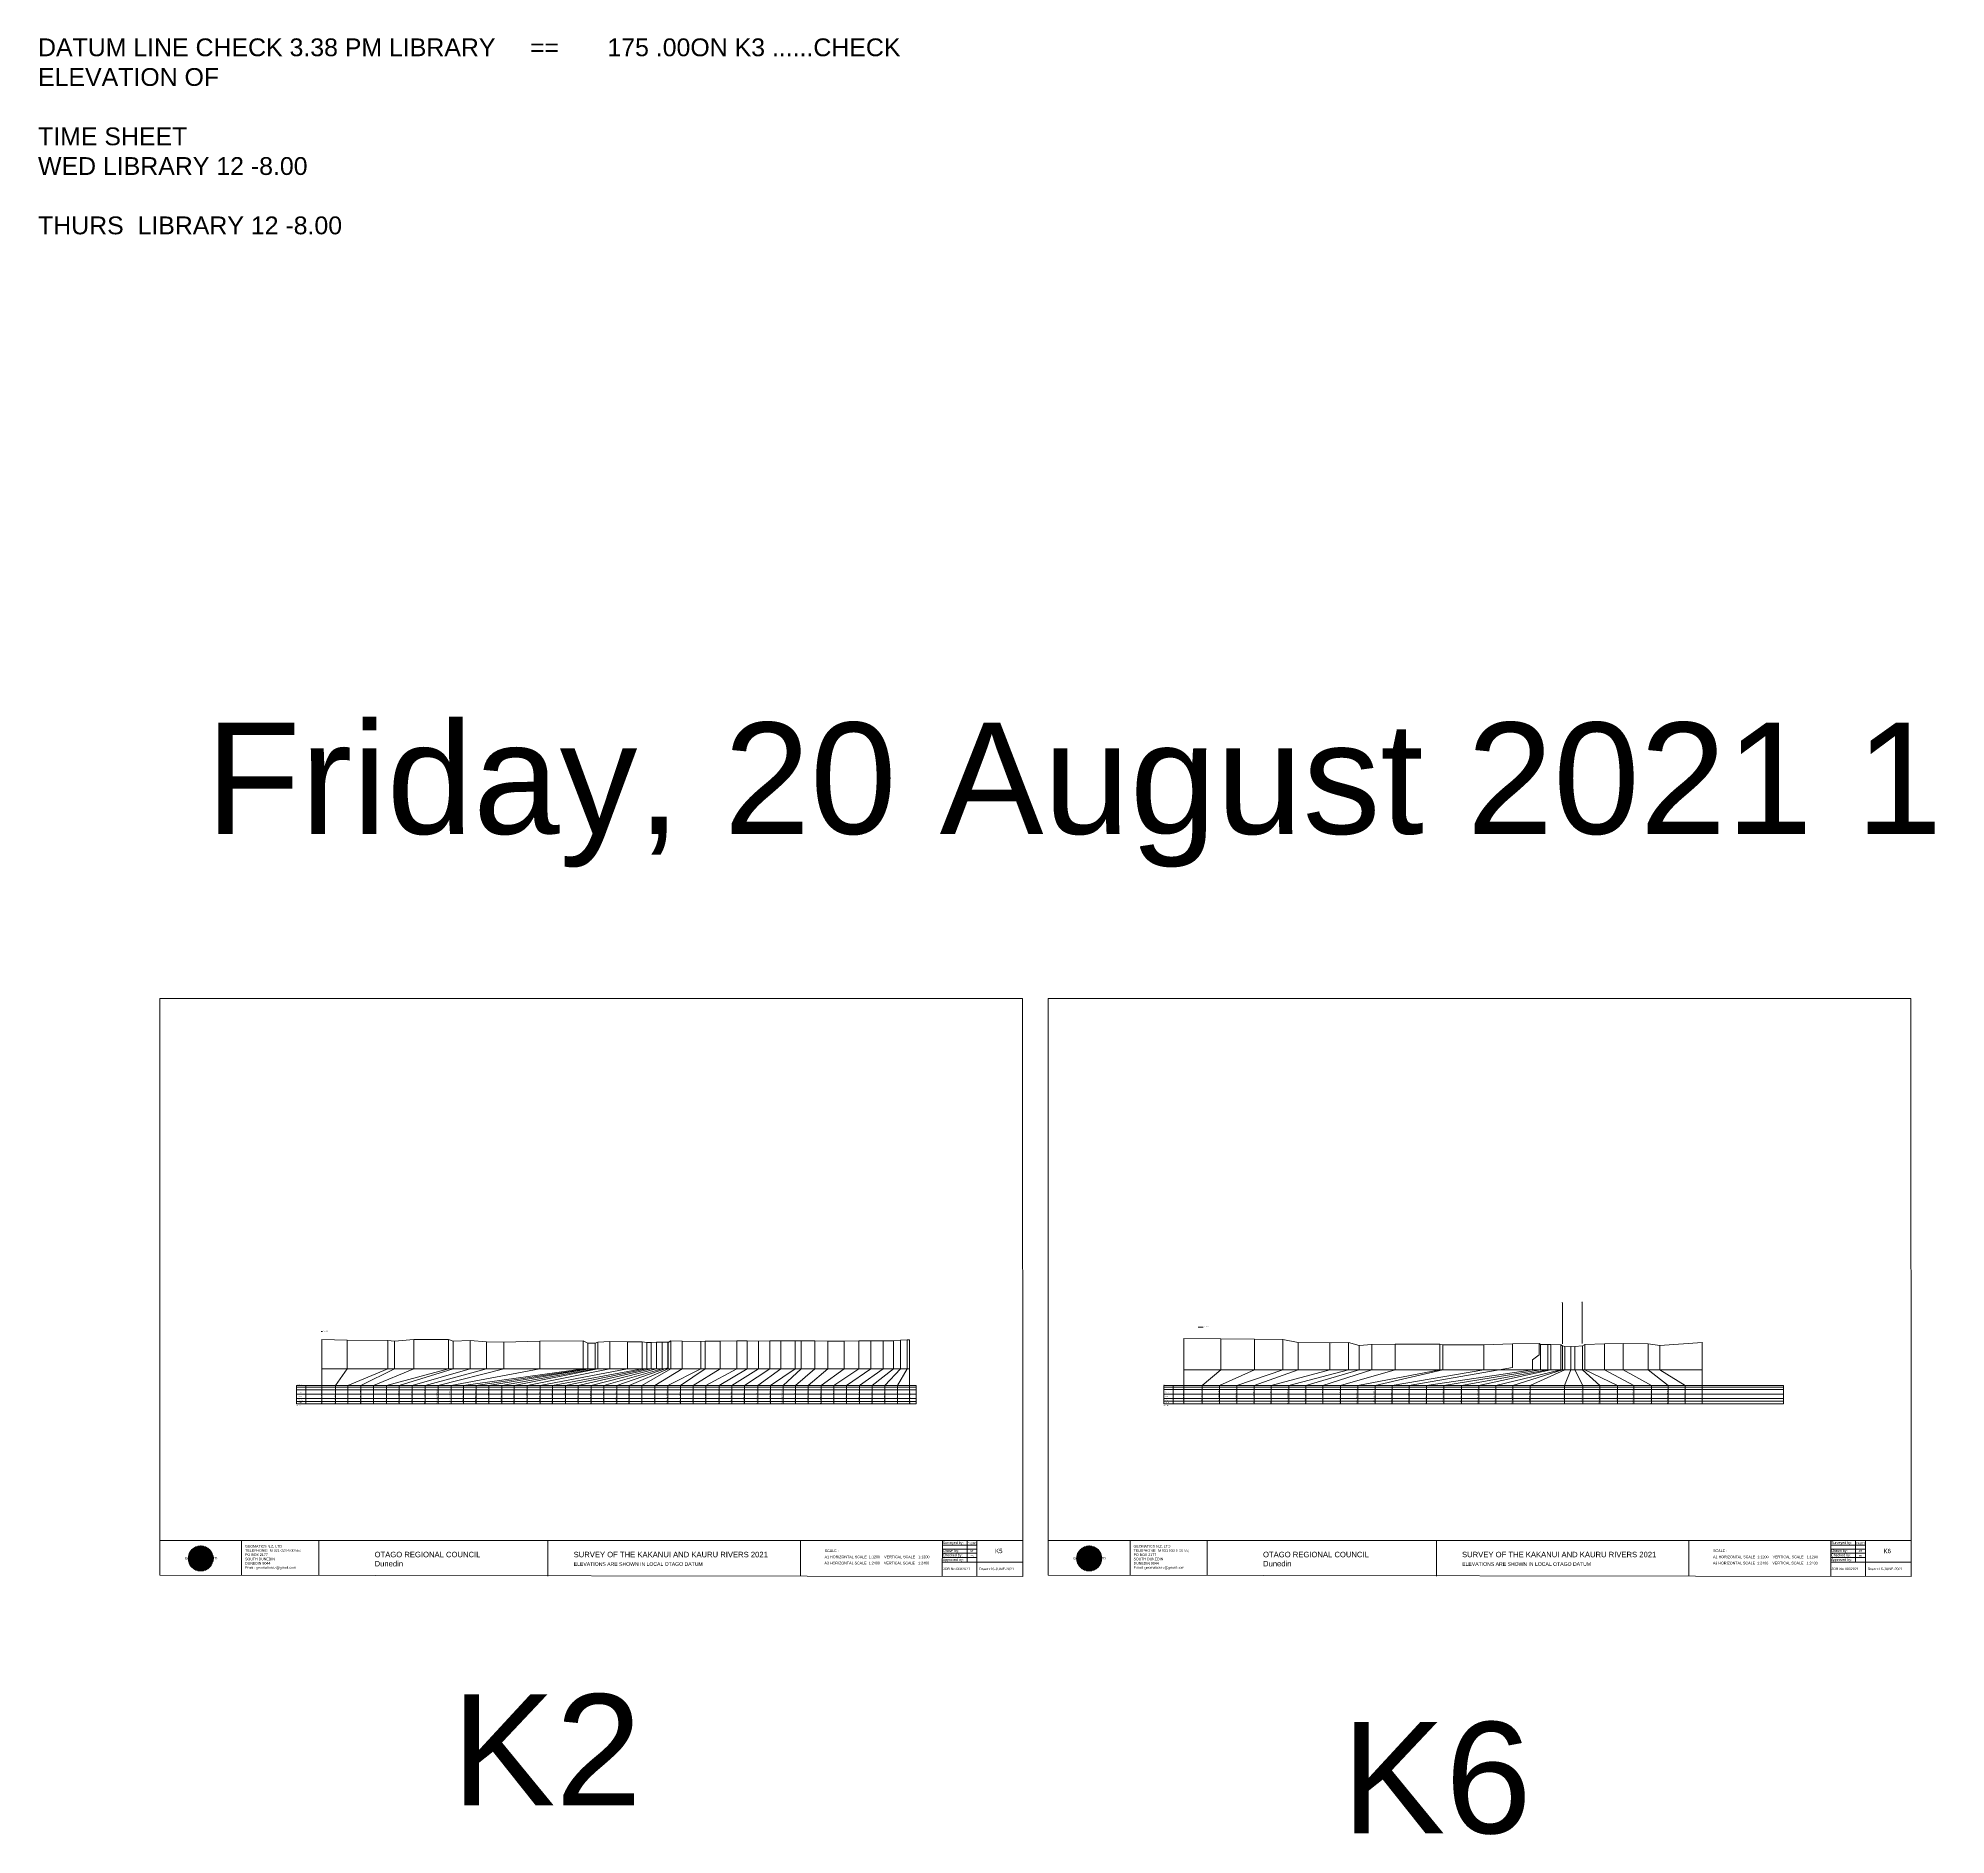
# Model space of a CAD drawing. Header units: millimetres. Extents: x -13804604 to 13046302109, y -19137686871 to 1424964600.
# Drawn here: x -10791899 to -9077434, y -258911 to 1355816 of the extents above; entities that cross this region are included whole.
import ezdxf

# ---------------------------------------------------------------- set-up
doc = ezdxf.new("R2010")
doc.units = ezdxf.units.MM
doc.header["$PDMODE"] = 35
doc.header["$PDSIZE"] = 20
doc.layers.get('0').update_dxf_attribs({"lineweight": 0})
doc.layers.add('geo', color=7, linetype='Continuous', lineweight=0)
doc.styles.get("Standard").update_dxf_attribs({"font": 'arial.ttf'})

# ---------------------------------------------------------------- blocks, each defined once
blk = doc.blocks.new('Geomatics_Circle_SPT')
at = {"layer": 'geo', "color": 2, "linetype": 'Continuous', "lineweight": 0}
for p, q in [((0, 25.2), (-25.2, 0)), ((-24.7, 4.9), (-4.9, 24.7)), ((-24.7, -4.9), (4.9, 24.7)), ((4.9, -24.7), (-24.7, 4.9)), ((-24.7, 0), (0, -24.7)), ((-9.7, 23.3), (-23.3, 9.6)), ((9.7, 23.3), (-23.3, -9.7)), ((-23.3, 9.7), (9.7, -23.3)), ((-21, 14), (-14, 21)), ((-21, -14), (14, 21)), ((14, -21), (-21, 14)), ((0, 0), (-17.8, 17.8)), ((0, 0), (-17.8, -17.8)), ((-14, 21), (21, -14)), ((21, 14), (-14, -21)), ((23.3, -9.7), (-9.7, 23.3)), ((-9.7, -23.3), (23.3, 9.7)), ((-4.9, 24.7), (24.7, -4.9)), ((24.7, 4.9), (-4.9, -24.7)), ((25.2, 0), (0, 25.2)), ((0, 0), (17.8, 17.8)), ((0, 0), (17.8, -17.8)), ((0, -24.8), (25.2, 0)), ((4.9, 24.7), (24.7, 4.9)), ((23.3, 9.7), (9.7, 23.3)), ((14, 21), (21, 14)), ((17.8, 18.1), (17.8, 18.1)), ((-4.9, -24.7), (-24.7, -4.9)), ((-23.3, -9.7), (-9.7, -23.3)), ((-14, -21), (-21, -14)), ((-17.8, -17.8), (-17.8, -17.8)), ((24.7, -4.9), (4.9, -24.7)), ((4.9, -24.7), (4.9, -24.7)), ((9.7, -23.3), (23.3, -9.7)), ((21, -14), (14, -21)), ((18.1, -17.8), (18.1, -17.8))]:
    blk.add_line(p, q, dxfattribs=at)
at = {"layer": 'geo', "color": 1, "linetype": 'Continuous', "lineweight": 0}
for p, q in [((-25.2, 0), (9.7, 23.3)), ((-25.2, 0), (-9.6, 23.3)), ((-25.2, 0), (23.3, 9.7)), ((-25.2, 0), (-23.3, 9.7)), ((-23.3, -9.7), (-25.2, 0)), ((-9.6, -23.3), (-25.2, 0)), ((9.7, -23.3), (-25.2, 0)), ((-4.9, 24.8), (-24.7, -4.9)), ((4.9, 24.7), (-24.7, 4.9)), ((14, 21), (-24.7, -4.9)), ((-14, 21), (-24.7, 4.9)), ((21, 14), (-24.7, 4.9)), ((-21, 14), (-24.7, -4.9)), ((0, 0), (-24.7, 4.9)), ((-24.7, 4.9), (-21, -14)), ((-24.7, 4.9), (-4.9, -24.7)), ((-24.7, 4.9), (14, -21)), ((-24.7, 4.9), (-24.7, 4.9)), ((0, 0), (-24.7, -4.9)), ((-23.3, 9.7), (0, 25.2)), ((-23.3, -9.6), (0, 25.2)), ((-23.3, -9.6), (17.8, 17.8)), ((-23.3, 9.7), (-17.8, 17.9)), ((-23.3, -9.6), (-17.8, 17.9)), ((-23.3, 9.7), (17.8, 17.8)), ((-17.8, -17.8), (-23.3, 9.7)), ((0, -25.2), (-23.3, 9.7)), ((-23.3, 9.7), (17.8, -17.8)), ((-23.3, 9.7), (25.2, 0)), ((-23.3, 9.4), (-23.3, 9.4)), ((-23.3, -9.7), (25.2, 0)), ((4.9, 24.8), (-21, -14)), ((-4.9, 24.7), (-21, 14)), ((14, 21), (-21, 14)), ((-14, 21), (-21, -14)), ((0, 0), (-21, 14)), ((-21, 14), (-14, -21)), ((-21, 14), (4.9, -24.7)), ((-21, 14), (-21, 14)), ((24.7, 4.9), (-21, 14)), ((0, 0), (-21, -14)), ((-17.9, 17.6), (-17.9, 17.6)), ((-17.8, 17.8), (9.7, 23.3)), ((-17.8, 17.8), (-9.6, 23.3)), ((-17.8, -17.8), (9.7, 23.3)), ((-17.8, -17.8), (-9.7, 23.3)), ((-9.7, -23.3), (-17.8, 17.8)), ((-17.8, 17.8), (9.7, -23.3)), ((-17.8, 17.8), (23.3, -9.6)), ((-17.8, 17.8), (23.3, 9.7)), ((-17.8, -17.8), (23.3, 9.7)), ((4.9, 24.7), (-14, 21)), ((-4.9, 24.7), (-14, -20.9)), ((0, 0), (-14, 21)), ((-14, 21), (-4.9, -24.7)), ((-14, 21), (-14, 21)), ((24.7, -4.9), (-14, 21)), ((21, 14), (-14, 21)), ((-14, -21), (24.7, 4.9)), ((0, 0), (-14, -21)), ((-9.8, 23.1), (-9.8, 23.1)), ((-9.7, 23.3), (0, 25.2)), ((-9.7, 23.3), (0, -25.2)), ((-9.7, -23.3), (0, 25.2)), ((-9.6, 23.3), (17.8, -17.8)), ((-9.6, 23.3), (25.2, 0)), ((-9.6, 23.3), (17.8, 17.8)), ((-9.6, -23.3), (17.8, 17.9)), ((25.2, 0), (-9.6, -23.3)), ((0, 0), (-4.9, 24.7)), ((-4.9, 24.7), (-4.9, 24.7)), ((21, -14), (-4.9, 24.7)), ((24.8, 4.9), (-4.9, 24.7)), ((14, 21), (-4.9, 24.7)), ((-4.9, -24.7), (21, 14)), ((0, 0), (-4.9, -24.7)), ((-0.2, 25.1), (-0.2, 25.1)), ((0, 25.2), (9.7, -23.3)), ((0, 25.2), (23.3, -9.7)), ((0, 25.2), (23.3, 9.7)), ((0, 25.2), (9.7, 23.3)), ((0, 0), (4.9, 24.7)), ((0, -25.2), (9.7, 23.3)), ((0, 0), (14, 21)), ((0, 0), (21, 14)), ((23.3, 9.7), (0, -25.2)), ((0, 0), (24.8, 4.9)), ((0, 0), (4.9, -24.7)), ((0, 0), (14, -21)), ((0, 0), (21, -14)), ((0, 0), (24.8, -4.9)), ((21, 14), (4.9, 24.8)), ((14, -21), (4.9, 24.7)), ((24.7, -4.9), (4.9, 24.7)), ((4.9, 24.7), (4.9, 24.7)), ((4.9, -24.7), (14, 21)), ((4.9, -24.7), (24.7, 4.9)), ((9.4, 23.3), (9.4, 23.3)), ((9.7, 23.3), (17.8, -17.8)), ((9.7, 23.3), (25.2, 0)), ((9.7, 23.3), (17.8, 17.9)), ((17.8, 17.8), (9.7, -23.3)), ((25.2, 0), (9.7, -23.3)), ((21, -14), (14, 21)), ((24.7, 4.9), (14, 21)), ((14, 21), (14, 21)), ((14, -21), (21, 14)), ((17.6, 17.9), (17.6, 17.9)), ((17.8, 17.8), (23.3, -9.7)), ((17.8, 17.8), (23.3, 9.7)), ((23.3, 9.7), (17.8, -17.8)), ((24.7, -4.9), (21, 14)), ((21, 14), (21, 14)), ((21, -14), (24.7, 4.9)), ((23.1, 9.8), (23.1, 9.8)), ((23.3, 9.7), (25.2, 0)), ((25.2, 0), (23.3, -9.6)), ((24.7, 4.9), (24.7, 4.9)), ((25.1, 0.2), (25.1, 0.2)), ((-25.2, 0), (23.3, -9.7)), ((-25.1, -0.2), (-25.1, -0.2)), ((-24.7, -4.9), (-24.7, -4.9)), ((-24.7, -4.9), (-14, -21)), ((-24.7, -4.9), (4.9, -24.7)), ((-24.7, -4.9), (21, -14)), ((-17.8, -17.8), (-23.3, -9.7)), ((0, -25.2), (-23.3, -9.6)), ((17.8, -17.8), (-23.3, -9.6)), ((-23.1, -9.8), (-23.1, -9.8)), ((-21, -14), (24.7, -4.9)), ((-21, -14), (-21, -14)), ((-21, -14), (-4.9, -24.7)), ((-21, -14), (14, -21)), ((23.3, -9.7), (-17.8, -17.8)), ((-9.6, -23.3), (-17.8, -17.8)), ((9.7, -23.3), (-17.8, -17.8)), ((-17.6, -17.9), (-17.6, -17.9)), ((-14, -21), (21, -14)), ((-14, -21), (-14, -21)), ((-14, -21), (4.9, -24.7)), ((17.8, -17.8), (-9.7, -23.3)), ((0, -25.2), (-9.7, -23.3)), ((-9.4, -23.3), (-9.4, -23.3)), ((-4.9, -24.7), (24.7, -4.9)), ((-4.9, -24.7), (14, -21)), ((-4.9, -24.7), (-4.9, -24.7)), ((23.3, -9.6), (0, -25.2)), ((9.7, -23.3), (0, -25.2)), ((0.2, -25.1), (0.2, -25.1)), ((4.9, -24.7), (21, -14)), ((4.9, -24.7), (4.9, -24.7)), ((17.8, -17.8), (9.7, -23.3)), ((9.8, -23.1), (9.8, -23.1)), ((14, -21), (24.7, -4.9)), ((14, -21), (14, -21)), ((23.3, -9.6), (17.8, -17.8)), ((17.9, -17.6), (17.9, -17.6)), ((21, -14), (21, -14)), ((23.3, -9.4), (23.3, -9.4)), ((24.7, -4.9), (24.7, -4.9))]:
    blk.add_line(p, q, dxfattribs=at)
at = {"layer": 'geo', "color": 114, "linetype": 'Continuous', "lineweight": 0}
for p, q in [((17.9, 17.8), (-25.2, 0)), ((-24.7, 4.9), (14, 21)), ((-24.7, -4.9), (21, 14)), ((-14, -21), (-24.7, 4.9)), ((9.7, 23.3), (-23.3, 9.7)), ((0, 0), (-23.3, 9.7)), ((-23.3, 9.7), (-9.7, -23.3)), ((0, 0), (-23.3, -9.7)), ((-4.9, -24.7), (-21, 14)), ((-20.9, 14), (4.9, 24.7)), ((24.8, 4.9), (-20.9, -14)), ((0, 25.2), (-17.8, 17.8)), ((-17.8, 17.8), (0, -25.2)), ((-14, 21), (-4.9, 24.7)), ((4.9, -24.7), (-14, 21)), ((0, 0), (-9.7, 23.3)), ((0, 0), (-9.7, -23.3)), ((-4.9, 24.7), (14, -21)), ((17.8, -17.8), (0, 25.2)), ((0, 0), (9.7, 23.3)), ((0, 0), (23.3, 9.7)), ((0, 0), (9.7, -23.3)), ((0, 0), (23.3, -9.7)), ((4.9, 24.7), (21, -14)), ((23.3, -9.7), (9.7, 23.3)), ((14, 21), (24.7, -4.9)), ((25.2, 0), (17.8, 17.8)), ((21, 14), (24.7, 4.9)), ((-25.2, 0), (-17.8, -17.8)), ((-21, -14), (-24.7, -4.9)), ((-17.8, -17.8), (25.2, 0)), ((24.8, -4.9), (-14, -21)), ((-9.6, -23.3), (23.3, -9.7)), ((21, -14), (-4.9, -24.8)), ((0, -25.2), (17.9, -17.8)), ((14, -21), (4.9, -24.8))]:
    blk.add_line(p, q, dxfattribs=at)
at = {"layer": 'geo', "color": 250, "linetype": 'Continuous', "lineweight": 0}
for p, q in [((0, 0), (-25.2, 0)), ((24.7, 4.9), (-24.7, 4.9)), ((-24.7, 4.9), (-24.7, -4.9)), ((-23.3, 9.7), (23.3, 9.7)), ((-23.3, 9.7), (-23.3, 9.7)), ((-23.3, -9.7), (-23.3, 9.7)), ((21, 14), (-21, 14)), ((-21, 14), (-21, -14)), ((-17.8, 17.8), (17.8, 17.8)), ((-17.8, -17.8), (-17.8, 17.8)), ((-14, 21), (-14, 21)), ((14, 21), (-14, 21)), ((-14, 20.9), (-14, -21)), ((-9.7, 23.3), (9.7, 23.3)), ((-9.7, -23.3), (-9.7, 23.3)), ((-4.9, 24.7), (4.9, 24.7)), ((-4.9, 24.7), (-4.9, -24.7)), ((0, 0), (0, 25.2)), ((0, 0), (0, -25.2)), ((0, 0), (25.2, 0)), ((4.9, 24.7), (4.9, -24.7)), ((9.7, -23.3), (9.7, 23.3)), ((14, 21), (14, -21)), ((17.8, -17.8), (17.8, 17.8)), ((21, 14), (21, 14)), ((21, -14), (21, 14)), ((23.3, 9.7), (23.3, -9.7)), ((24.7, 4.9), (24.7, 4.9)), ((24.7, -4.9), (24.7, 4.9)), ((-24.7, -4.9), (24.7, -4.9)), ((23.3, -9.7), (-23.3, -9.7)), ((-21, -14), (21, -14)), ((17.8, -17.8), (-17.8, -17.8)), ((-14, -21), (14, -21)), ((9.7, -23.3), (-9.7, -23.3)), ((-4.9, -24.7), (4.9, -24.7))]:
    blk.add_line(p, q, dxfattribs=at)
blk = doc.blocks.new('GeomaticsNZ TITLE BLOCK')
at = {"color": 7, "linetype": 'Continuous', "lineweight": 0}
for p, q in [((0, 94.9), (0, 1579.2)), ((0, 1579.2), (2363.4, 1579.2)), ((2363.4, 1579.2), (2364, 94.9)), ((2364, 94.9), (0, 94.9)), ((0, 94.9), (0, 0)), ((15.9, 94.9), (2364, 94.9)), ((224.3, 95.2), (224.3, -0.3)), ((2364, 94.9), (382.6, 94.9)), ((435.8, 95.2), (435.8, -0.7)), ((1063.4, 94.9), (1063.4, -2.4)), ((1755.4, 94.9), (1755.4, -2.6)), ((2143.6, 60.4), (2238.6, 60.4)), ((2143.9, 94.9), (2143.7, -3)), ((2143.9, 81.9), (2238.6, 81.7)), ((2143.9, 71), (2238.6, 71)), ((2211.5, 94.9), (2211.5, 36.1)), ((2238.6, 94.8), (2238.6, -3.2)), ((2364, -3.5), (2364, 94.9)), ((0, 0), (2364, -3.5)), ((2143.8, 48.6), (2238.6, 48.6)), ((2143.8, 35.4), (2364, 35.3))]:
    blk.add_line(p, q, dxfattribs=at)
at = {"color": 7, "linetype": 'Continuous', "lineweight": 0, "xscale": 1.36, "yscale": 1.36, "zscale": 1.36}
blk.add_blockref('Geomatics_Circle_SPT', (112.4, 45.7), dxfattribs=at)
at = {"color": 7, "linetype": 'Continuous', "lineweight": 0}
for s, p in [('PK&RR', (2213.2, 84.8)), ('ST', (2220.3, 63.6)), ('PK', (2220.4, 50.6))]:
    blk.add_text(s, height=5, dxfattribs=at).set_placement(p)
at = {"color": 7, "linetype": 'Continuous', "lineweight": 0, "attachment_point": 1}
for s, width, heights, insert, char_height in [('{\\C256;GEOMATICS N.Z. LTD                   \\PTELEPHONE:  M 021 023 6 00 55;\\PPO BOX 2177\\PSOUTH DUNEDIN\\PDUNEDIN 9044\\PEmail: geomaticsnz@gmail.com}', 3535.727, [94.7], (234, 82.7), 7), ('{\\C256;OTAGO REGIONAL COUNCIL\\PDunedin}', 3535.727, [0], (588.6, 64), 15), ('{\\C256;SURVEY OF THE KAKANUI AND KAURU RIVERS 2021}', 3535.727, [0], (1133.8, 64), 15), ('{\\C256;Surveyed by:}', 3535.727, [0], (2144.7, 92.4), 7), ('{\\C256;Checked by:}', 3535.727, [0], (2144.7, 58.6), 7), ('{\\C256;Drawn by:}', 3535.727, [0], (2145.8, 70.4), 7), ('{\\C256;Geomatics N.Z. LTD                   }', 125.079, [15.8], (68.8, 49.9), 7), ('{\\C256;ELEVATIONS ARE SHOWN IN LOCAL OTAGO DATUM}', 3535.727, [0], (1134.1, 35.4), 10), ('{\\C256;Approved by:}', 3535.727, [0], (2144.7, 45.9), 7), ('{\\C256;JOB No 0032021}', 3535.727, [0], (2145.3, 20.8), 7), ('{\\C256;Drawn:16-JUNE-2021}', 3535.727, [0], (2244.7, 20.7), 7)]:
    blk.add_mtext_dynamic_manual_height_columns(s, width=width, gutter_width=159, heights=heights, dxfattribs=dict(at, insert=insert, char_height=char_height))
blk = doc.blocks.new('A$Cb97534b7')
at = {"color": 5, "linetype": 'Continuous', "lineweight": 0}
blk.add_text('Friday, 20 August 2021 1:16:21 PM', height=100000, dxfattribs=at).set_placement((0, 29400))

msp = doc.modelspace()

# ---------------------------------------------------------------- linework, layer by layer
for p, q in [((-9421808.229, 219544.681), (-9421808.229, 182352.521)), ((-9404151.755, 219974.864), (-9404151.755, 182782.705))]:
    msp.add_line(p, q)
at = {"color": 1, "linetype": 'Continuous', "lineweight": 0}
for p, q in [((-10537558.689, 193596.237), (-10536266.723, 193596.237)), ((-9749456.209, 197441.806), (-9744827.815, 197441.806))]:
    msp.add_line(p, q, dxfattribs=at)
at = {"color": 7}
for p, q in [((-10537003.46, 186365), (-10537003.46, 128457.071)), ((-10514326.027, 185736), (-10514326.027, 159896.811)), ((-10477752.441, 185448), (-10477752.441, 159896.811)), ((-10471693.153, 184868), (-10471693.153, 159896.811)), ((-10454270.491, 186329), (-10454270.491, 159896.811)), ((-10423029.639, 186251), (-10423029.639, 159896.811)), ((-10418998.619, 184691), (-10418998.619, 159896.811)), ((-10403746.115, 185332), (-10403746.115, 159896.811)), ((-10388955.936, 184143), (-10388955.936, 159896.811)), ((-10373347.801, 183824), (-10373347.801, 159896.811)), ((-10341027.833, 184825), (-10341027.833, 159896.811)), ((-10302070.619, 185057), (-10302070.619, 159896.811)), ((-10297804.347, 182948), (-10297804.347, 159896.811)), ((-10297781.144, 182808), (-10297781.144, 159493.074)), ((-10291253.277, 182838), (-10291253.277, 159896.811)), ((-10288997.114, 183928), (-10288997.114, 159896.811)), ((-10278028.267, 184339), (-10278028.267, 159896.811)), ((-10262328.554, 184300), (-10262328.554, 159896.811)), ((-10248989.787, 184050), (-10248989.787, 159896.811)), ((-10244846.54, 183811), (-10244846.54, 159896.811)), ((-10240864.917, 183811), (-10240864.917, 159896.811)), ((-10236274.74, 183811), (-10236274.74, 159896.811)), ((-10231085.194, 184021), (-10231085.194, 159896.811)), ((-10225852.882, 183982), (-10225852.882, 160941.186)), ((-10225722.454, 183702), (-10225722.454, 159896.811)), ((-10223359.982, 184922), (-10223359.982, 159896.811)), ((-10213050.459, 184812), (-10213050.459, 159896.811)), ((-10196472.878, 184373), (-10196472.878, 159896.811)), ((-10192403.931, 184773), (-10192403.931, 159896.811)), ((-10178986.438, 184914), (-10178986.438, 159896.811)), ((-10163883.1, 185035), (-10163883.1, 159896.811)), ((-10154616.215, 185045), (-10154616.215, 159896.811)), ((-10144451.914, 184726), (-10144451.914, 159896.811)), ((-10134415.448, 185046), (-10134415.448, 159896.811)), ((-10124308.573, 185077), (-10124308.573, 159896.811)), ((-10111680.428, 185098), (-10111680.428, 159896.811)), ((-10106087.603, 185108), (-10106087.603, 159896.811)), ((-10093977.221, 184999), (-10093977.221, 159896.811)), ((-10082088.756, 184799), (-10082088.756, 159896.811)), ((-10067461.945, 184690), (-10067461.945, 159896.811)), ((-10054280.181, 185071), (-10054280.181, 159896.811)), ((-10043426.904, 185101), (-10043426.904, 159896.811)), ((-10032464.667, 185012), (-10032464.667, 159896.811)), ((-10023041.895, 184972), (-10023041.895, 159896.811)), ((-10016993.749, 185683), (-10016993.749, 159896.811)), ((-10010777.994, 185833), (-10010777.994, 159896.811)), ((-10008707.151, 185883), (-10008707.151, 128457.071)), ((-10537003.46, 159896.811), (-10008707.151, 159896.811)), ((-10514326.027, 159896.811), (-10524781.112, 145000)), ((-10477752.441, 159896.811), (-10513441.728, 145000)), ((-10471693.153, 159896.811), (-10501867.508, 145000)), ((-10454270.491, 159896.811), (-10490434.886, 145000)), ((-10423029.639, 159896.811), (-10478950.56, 145000)), ((-10467495.779, 145000), (-10418998.619, 159896.811)), ((-10403746.115, 159896.811), (-10455725.511, 145000)), ((-10443984.456, 145000), (-10388955.936, 159896.811)), ((-10373347.801, 159896.811), (-10432485.978, 145000)), ((-10420832.106, 145000), (-10341027.833, 159896.811)), ((-10302070.619, 159896.811), (-10409667.854, 145000)), ((-10398368.501, 145000), (-10297781.144, 159896.811)), ((-10297781.144, 159493.074), (-10387000.504, 145000)), ((-10291253.277, 159896.811), (-10375268.568, 145000)), ((-10363984.766, 145000), (-10288997.114, 159896.811)), ((-10352477.38, 145000), (-10278028.267, 159896.811)), ((-10262328.554, 159896.811), (-10340756.396, 145000)), ((-10329526.309, 145000), (-10248989.787, 159896.811)), ((-10244846.54, 159896.811), (-10318106.451, 145000)), ((-10306482.514, 145000), (-10240864.917, 159896.811)), ((-10236274.74, 159896.811), (-10295044.716, 145000)), ((-10231085.194, 159896.811), (-10283552.414, 145000)), ((-10225852.882, 160941.186), (-10271716.268, 145000)), ((-10225722.454, 159896.811), (-10260786.185, 145000)), ((-10223359.982, 159896.811), (-10249262.171, 145000)), ((-10213050.459, 159896.811), (-10237533.756, 145000)), ((-10196472.878, 159896.811), (-10226037.678, 145000)), ((-10192403.931, 159896.811), (-10214541.61, 145000)), ((-10178986.438, 159896.811), (-10203252.099, 145000)), ((-10163883.1, 159896.811), (-10191713.234, 145000)), ((-10154616.215, 159896.811), (-10179922.317, 145000)), ((-10144451.914, 159896.811), (-10168608.68, 145000)), ((-10134415.448, 159896.811), (-10157040.291, 145000)), ((-10124308.573, 159896.811), (-10145120.905, 145000)), ((-10111680.428, 159896.811), (-10133653.039, 145000)), ((-10106087.603, 159896.811), (-10122395.995, 145000)), ((-10093977.221, 159896.811), (-10111206.918, 145000)), ((-10082088.756, 159896.811), (-10099942.276, 145000)), ((-10067461.945, 159896.811), (-10088316.795, 145000)), ((-10054280.181, 159896.811), (-10076866.635, 145000)), ((-10043426.904, 159896.811), (-10065530.027, 145000)), ((-10032464.667, 159896.811), (-10053850.319, 145000)), ((-10023041.895, 159896.811), (-10042374.845, 145000)), ((-10016993.749, 159896.811), (-10030875.623, 145000)), ((-10010777.994, 159896.811), (-10019604.183, 145000)), ((-10559621.816, 145000), (-10002681.006, 145000)), ((-10524781.112, 128457.071), (-10524781.112, 145000)), ((-10513441.728, 128457.071), (-10513441.728, 145000)), ((-10501867.508, 128457.071), (-10501867.508, 145000)), ((-10490434.886, 128457.071), (-10490434.886, 145000)), ((-10478950.56, 128457.071), (-10478950.56, 145000)), ((-10467495.779, 128457.071), (-10467495.779, 145000)), ((-10455725.511, 128457.071), (-10455725.511, 145000)), ((-10443984.456, 128457.071), (-10443984.456, 145000)), ((-10432485.978, 128457.071), (-10432485.978, 145000)), ((-10420832.106, 128457.071), (-10420832.106, 145000)), ((-10409667.854, 128457.071), (-10409667.854, 145000)), ((-10398368.501, 128457.071), (-10398368.501, 145000)), ((-10387000.504, 128457.071), (-10387000.504, 145000)), ((-10375268.568, 128457.071), (-10375268.568, 145000)), ((-10363984.766, 128457.071), (-10363984.766, 145000)), ((-10352477.38, 128457.071), (-10352477.38, 145000)), ((-10340756.396, 128457.071), (-10340756.396, 145000)), ((-10329526.309, 128457.071), (-10329526.309, 145000)), ((-10318106.451, 128457.071), (-10318106.451, 145000)), ((-10306482.514, 128457.071), (-10306482.514, 145000)), ((-10295044.716, 128457.071), (-10295044.716, 145000)), ((-10283552.414, 128457.071), (-10283552.414, 145000)), ((-10271716.268, 128457.071), (-10271716.268, 145000)), ((-10260786.185, 128457.071), (-10260786.185, 145000)), ((-10249262.171, 128457.071), (-10249262.171, 145000)), ((-10237533.756, 128457.071), (-10237533.756, 145000)), ((-10226037.678, 128457.071), (-10226037.678, 145000)), ((-10214541.61, 128457.071), (-10214541.61, 145000)), ((-10203252.099, 128457.071), (-10203252.099, 145000)), ((-10191713.234, 128457.071), (-10191713.234, 145000)), ((-10179922.317, 128457.071), (-10179922.317, 145000)), ((-10168608.68, 128457.071), (-10168608.68, 145000)), ((-10157040.291, 128457.071), (-10157040.291, 145000)), ((-10145120.905, 128457.071), (-10145120.905, 145000)), ((-10133653.039, 128457.071), (-10133653.039, 145000)), ((-10122395.995, 128457.071), (-10122395.995, 145000)), ((-10111206.918, 128457.071), (-10111206.918, 145000)), ((-10099942.276, 128457.071), (-10099942.276, 145000)), ((-10088316.795, 128457.071), (-10088316.795, 145000)), ((-10076866.635, 128457.071), (-10076866.635, 145000)), ((-10065530.027, 128457.071), (-10065530.027, 145000)), ((-10053850.319, 128457.071), (-10053850.319, 145000)), ((-10042374.845, 128457.071), (-10042374.845, 145000)), ((-10030875.623, 128457.071), (-10030875.623, 145000)), ((-10019604.183, 128457.071), (-10019604.183, 145000))]:
    msp.add_line(p, q, dxfattribs=at)
at = {"color": 7, "lineweight": 0}
for p, q in [((-9762195.327, 187088), (-9762195.327, 128457.071)), ((-9729021.171, 186859), (-9729021.171, 159087.702)), ((-9698728.52, 186671), (-9698728.52, 159087.702)), ((-9673226.629, 186332), (-9673226.629, 159087.702)), ((-9659434.674, 183472), (-9659434.674, 159087.702)), ((-9631096.887, 183294), (-9631096.887, 159087.702)), ((-9614287.174, 183525), (-9614287.174, 159087.702)), ((-9604575.209, 180815), (-9604575.209, 159087.702)), ((-9593436.024, 181726), (-9593436.024, 159087.702)), ((-9572336.621, 182046), (-9572336.621, 159087.702)), ((-9532131.745, 182118), (-9532131.745, 159087.702)), ((-9529586.616, 181528), (-9529586.616, 159087.702)), ((-9492756.071, 181480), (-9492756.071, 159087.702)), ((-9466831.668, 182391), (-9466831.668, 161225.41)), ((-9441750.252, 181793), (-9441750.252, 159087.702)), ((-9435182.695, 181793), (-9435182.695, 159087.702)), ((-9432581.737, 181693), (-9432581.737, 159087.702)), ((-9423504.144, 181393), (-9423504.144, 159087.702)), ((-9421847.976, 180653), (-9421847.976, 159087.702)), ((-9419773.742, 180073), (-9419773.742, 159087.702)), ((-9414312.795, 179814), (-9414312.795, 159087.702)), ((-9410921.701, 180104), (-9410921.701, 159087.702)), ((-9403986.876, 180644), (-9403986.876, 159087.702)), ((-9401966.716, 181814), (-9401966.716, 159087.702)), ((-9384233.784, 182485), (-9384233.784, 159087.702)), ((-9367448.476, 182546), (-9367448.476, 159087.702)), ((-9345097.302, 182447), (-9345097.302, 159087.702)), ((-9334418.896, 181007), (-9334418.896, 159087.702)), ((-9296295.597, 183579), (-9296295.597, 128457.071)), ((-9762195.327, 159087.702), (-9296295.597, 159087.702)), ((-9729021.171, 159087.702), (-9745831.68, 145000)), ((-9698728.52, 159087.702), (-9730293.896, 145000)), ((-9673226.629, 159087.702), (-9714608.24, 145000)), ((-9659434.674, 159087.702), (-9698987.66, 145000)), ((-9631096.887, 159087.702), (-9683727.539, 145000)), ((-9614287.174, 159087.702), (-9667911.718, 145000)), ((-9604575.209, 159087.702), (-9652681.66, 145000)), ((-9593436.024, 159087.702), (-9637321.424, 145000)), ((-9572336.621, 159087.702), (-9621505.589, 145000)), ((-9532131.745, 159087.702), (-9605750.049, 145000)), ((-9529586.616, 159087.702), (-9590412.843, 145000)), ((-9492756.071, 159087.702), (-9574944.541, 145000)), ((-9559731.704, 145000), (-9466831.668, 161225.41)), ((-9448833.205, 159087.702), (-9544255.452, 145000)), ((-9441750.252, 159087.702), (-9528647.478, 145000)), ((-9435182.695, 159087.702), (-9512776.089, 145000)), ((-9432581.737, 159087.702), (-9497168.115, 145000)), ((-9423504.144, 159087.702), (-9481911.413, 145000)), ((-9421847.976, 159087.702), (-9466698.59, 145000)), ((-9419773.742, 159087.702), (-9451024.762, 145000)), ((-9414312.795, 159087.702), (-9420006.39, 145000)), ((-9410921.701, 159087.702), (-9403744.492, 145000)), ((-9403986.876, 159087.702), (-9388346.353, 145000)), ((-9401966.716, 159087.702), (-9372631.8, 145000)), ((-9384233.784, 159087.702), (-9357909.06, 145000)), ((-9367448.476, 159087.702), (-9342089.041, 145000)), ((-9345097.302, 159087.702), (-9327007.301, 145000)), ((-9334418.896, 159087.702), (-9311817.259, 145000)), ((-10559621.816, 145000), (-10559621.816, 128457.071)), ((-10559621.816, 143485.828), (-10002681.006, 143485.828)), ((-10559621.816, 141179.062), (-10002681.006, 141179.062)), ((-10551185.181, 145000), (-10551185.181, 128457.071)), ((-10002681.006, 128457.071), (-10002681.006, 145000)), ((-9780351.827, 145000), (-9780351.827, 128457.071)), ((-9780351.827, 145000), (-9223411.017, 145000)), ((-9780351.827, 143485.828), (-9223411.017, 143485.828)), ((-9780351.827, 141293.481), (-9223411.017, 141293.481)), ((-9780351.827, 137159.987), (-9223411.017, 137159.987)), ((-9771915.192, 145000), (-9771915.192, 128457.071)), ((-9745831.68, 128457.071), (-9745831.68, 145000)), ((-9730293.896, 128457.071), (-9730293.896, 145000)), ((-9714608.24, 128457.071), (-9714608.24, 145000)), ((-9698987.66, 128457.071), (-9698987.66, 145000)), ((-9683727.539, 128457.071), (-9683727.539, 145000)), ((-9667911.718, 128457.071), (-9667911.718, 145000)), ((-9652681.66, 128457.071), (-9652681.66, 145000)), ((-9637321.424, 128457.071), (-9637321.424, 145000)), ((-9621505.589, 128457.071), (-9621505.589, 145000)), ((-9605750.049, 128457.071), (-9605750.049, 145000)), ((-9590412.843, 128457.071), (-9590412.843, 145000)), ((-9574944.541, 128457.071), (-9574944.541, 145000)), ((-9559731.704, 128457.071), (-9559731.704, 145000)), ((-9544255.452, 128457.071), (-9544255.452, 145000)), ((-9528647.478, 128457.071), (-9528647.478, 145000)), ((-9512776.089, 128457.071), (-9512776.089, 145000)), ((-9497168.115, 128457.071), (-9497168.115, 145000)), ((-9481911.413, 128457.071), (-9481911.413, 145000)), ((-9466698.59, 128457.071), (-9466698.59, 145000)), ((-9451024.762, 128457.071), (-9451024.762, 145000)), ((-9420006.39, 128457.071), (-9420006.39, 145000)), ((-9403744.492, 128457.071), (-9403744.492, 145000)), ((-9388346.353, 128457.071), (-9388346.353, 145000)), ((-9372631.8, 128457.071), (-9372631.8, 145000)), ((-9357909.06, 128457.071), (-9357909.06, 145000)), ((-9342089.041, 128457.071), (-9342089.041, 145000)), ((-9327007.301, 128457.071), (-9327007.301, 145000)), ((-9311817.259, 128457.071), (-9311817.259, 145000)), ((-9223411.017, 128457.071), (-9223411.017, 145000)), ((-10559621.816, 137113.666), (-10002681.006, 137113.666)), ((-10559621.816, 133169.459), (-10002681.006, 133169.459)), ((-10559621.816, 130596.644), (-10002681.006, 130596.644)), ((-10559621.816, 128457.071), (-10002681.006, 128457.071)), ((-9780351.827, 133172.479), (-9223411.017, 133172.479)), ((-9780351.827, 130759.678), (-9223411.017, 130759.678)), ((-9780351.827, 128457.071), (-9223411.017, 128457.071))]:
    msp.add_line(p, q, dxfattribs=at)
at = {"color": 1}
for points in [[(-10537003.46, 186365), (-10514326.027, 185736), (-10477752.441, 185448), (-10471693.153, 184868), (-10454270.491, 186329), (-10423029.639, 186251), (-10418998.619, 184691), (-10403746.115, 185332), (-10388955.936, 184143), (-10373347.801, 183824), (-10341027.833, 184825), (-10302070.619, 185057), (-10297804.347, 182948), (-10291253.277, 182838), (-10288997.114, 183928), (-10278028.267, 184339), (-10262328.554, 184300), (-10248989.787, 184050), (-10244846.54, 183671), (-10240864.917, 183701), (-10236274.74, 183811), (-10231085.194, 184021), (-10225852.882, 183982), (-10225722.454, 183702), (-10223359.982, 184922), (-10213050.459, 184812), (-10196472.878, 184373), (-10192403.931, 184773), (-10178986.438, 184914), (-10163883.1, 185035), (-10154616.215, 185045), (-10144451.914, 184726), (-10134415.448, 185046), (-10124308.573, 185077), (-10111680.428, 185098), (-10106087.603, 185108), (-10093977.221, 184999), (-10082088.756, 184799), (-10067461.945, 184690), (-10054280.181, 185071), (-10043426.904, 185101), (-10032464.667, 185012), (-10023041.895, 184972), (-10016993.749, 185683), (-10010777.994, 185833), (-10008707.151, 185883)], [(-9762195.327, 187088), (-9729021.171, 186859), (-9698728.52, 186671), (-9673226.629, 186332), (-9659434.674, 183472), (-9629923.395, 183294), (-9614287.174, 183525), (-9604575.209, 180815), (-9593436.024, 181726), (-9572336.621, 182046), (-9532131.745, 182118), (-9529586.616, 181528), (-9492756.071, 181480), (-9466831.668, 182391), (-9442910.94, 182802), (-9441750.252, 181793), (-9435182.695, 181763), (-9432581.737, 181693), (-9423504.144, 181393), (-9421847.976, 180653), (-9419773.742, 180073), (-9414312.795, 179814), (-9410921.701, 180104), (-9403986.876, 180644), (-9401966.716, 181814)], [(-9401966.716, 181814), (-9384233.784, 182485), (-9367448.476, 182546), (-9345097.302, 182447), (-9334418.896, 181007), (-9296295.597, 183579)]]:
    msp.add_lwpolyline(points, dxfattribs=at)
msp.add_lwpolyline([(-9442975.839, 182800.885), (-9442910.94, 172425.976), (-9448833.205, 168035.335), (-9448833.205, 159087.702)])
for p in [(-10537003.46, 186365), (-10514326.027, 185736), (-10477752.441, 185448), (-10471693.153, 184868), (-10454270.491, 186329), (-10423029.639, 186251), (-10418998.619, 184691), (-10403746.115, 185332), (-10388955.936, 184143), (-10373347.801, 183824), (-10341027.833, 184825), (-10302070.619, 185057), (-10297804.347, 182948), (-10297781.144, 182808), (-10291253.277, 182838), (-10288997.114, 183928), (-10278028.267, 184339), (-10262328.554, 184300), (-10248989.787, 184050), (-10244846.54, 183671), (-10240864.917, 183701), (-10236274.74, 183811), (-10231085.194, 184021), (-10225852.882, 183982), (-10225722.454, 183702), (-10223359.982, 184922), (-10213050.459, 184812), (-10196472.878, 184373), (-10192403.931, 184773), (-10178986.438, 184914), (-10163883.1, 185035), (-10154616.215, 185045), (-10144451.914, 184726), (-10134415.448, 185046), (-10124308.573, 185077), (-10111680.428, 185098), (-10106087.603, 185108), (-10093977.221, 184999), (-10082088.756, 184799), (-10067461.945, 184690), (-10054280.181, 185071), (-10043426.904, 185101), (-10032464.667, 185012), (-10023041.895, 184972), (-10016993.749, 185683), (-10010777.994, 185833), (-10008707.151, 185883)]:
    msp.add_point(p)
at = {"lineweight": 0}
for p in [(-9762195.327, 187088), (-9729021.171, 186859), (-9698728.52, 186671), (-9673226.629, 186332), (-9631096.887, 183294), (-9614287.174, 183525), (-9604575.209, 180815), (-9593436.024, 181726), (-9572336.621, 182046), (-9532131.745, 182118), (-9529586.616, 181528), (-9492756.071, 181480), (-9466831.668, 182391), (-9442910.94, 182802), (-9441750.252, 181793), (-9435182.695, 181763), (-9432581.737, 181693), (-9423504.144, 181393), (-9421847.976, 180653), (-9419773.742, 180073), (-9414312.795, 179814), (-9410921.701, 180104), (-9403986.876, 180644), (-9401966.716, 181814), (-9384233.784, 182485), (-9367448.476, 182546), (-9345097.302, 182447), (-9334418.896, 181007), (-9296295.597, 183579), (-10559621.816, 144999.998), (-9780351.827, 144999.998)]:
    msp.add_point(p, dxfattribs=at)

# ---------------------------------------------------------------- block references
msp.add_blockref('A$Cb97534b7', (-10641483.559, 611308.953))
at = {"color": 7, "lineweight": 0, "xscale": 328.0893611588879, "yscale": 328.0893611588879, "zscale": 328.0893611588879}
for p in [(-10682653.237, -25517.453), (-9884213.85, -25517.453)]:
    msp.add_blockref('GeomaticsNZ TITLE BLOCK', p, dxfattribs=at)

# ---------------------------------------------------------------- texts
for p in [(-9421793.354, 218581.444), (-9404136.88, 219011.627)]:
    msp.add_text('W', height=1000, rotation=90).set_placement(p)
at = {"linetype": 'Continuous', "lineweight": 0}
msp.add_text('Ground Level', height=500, dxfattribs=at).set_placement((-10535663.548, 193574.033))
at = {"color": 7, "linetype": 'Continuous', "lineweight": 0}
msp.add_text('Ground Level', height=500, dxfattribs=at).set_placement((-9744224.64, 197419.602))
at = {"color": 7, "lineweight": 0}
for s, height, p in [('DATUM 145.00', 500, (-10559621.802, 145176.553)), ('Northing', 500, (-10557785.767, 138778.378)), ('DATUM 145.00', 500, (-9780351.813, 145176.553)), ('Northing', 500, (-9778515.778, 138778.378)), ('Section K5', 601.4869, (-10559621.816, 126712.008)), ('Ground Level', 500, (-10557766.483, 131604.404)), ('Easting', 500, (-10557788.228, 134732.596)), ('Chainage', 500, (-10557763.611, 129294.064)), ('Section K6', 601.4869, (-9780351.827, 126712.008)), ('Ground Level', 500, (-9778496.494, 131604.404)), ('Easting', 500, (-9778518.24, 134732.596)), ('Chainage', 500, (-9778493.622, 129294.064)), ('A3 HORIZONTAL SCALE  1:2400    VERTICAL SCALE   1:2400 ', 2361.21869, (-10085274.163, -15842.361)), ('A1 HORIZONTAL SCALE  1:1200    VERTICAL SCALE   1:1200 ', 2361.21869, (-10085096.945, -10285.524)), ('SCALE :  ', 2361.2187, (-10085072.79, -4728.688)), ('K5', 3935.3645, (-9931960.605, -5762.706)), ('A3 HORIZONTAL SCALE  1:2400    VERTICAL SCALE   1:2400 ', 2361.21869, (-9286834.776, -15842.361)), ('A1 HORIZONTAL SCALE  1:1200    VERTICAL SCALE   1:1200 ', 2361.21869, (-9286657.558, -10285.524)), ('SCALE :  ', 2361.2187, (-9286633.402, -4728.688)), ('K6', 3935.3645, (-9133521.218, -5762.706)), ('K2', 100000, (-10420203.929, -232482.152)), ('K6', 100000, (-9620552.863, -257491.292))]:
    msp.add_text(s, height=height, dxfattribs=at).set_placement(p)
at = {"color": 7}
for s, p in [('1.08     186.37  1423122.01  5003854.10', (-10537149.561, 128381.014)), ('23.76   185.74  1423145.38  5003848.43', (-10525016.711, 128436.608)), ('60.33   185.45  1423180.54  5003838.36', (-10513532.009, 128430.809)), ('66.39   184.87  1423186.33  5003836.57', (-10502047.307, 128430.809)), ('83.81   186.33  1423203.09  5003831.81', (-10490562.604, 128428.763)), ('115.05  186.25  1423233.04  5003822.92', (-10479077.902, 128381.014)), ('119.08  184.69  1423236.95  5003821.93', (-10467593.199, 128381.014)), ('134.34  185.33  1423251.61  5003817.72', (-10456108.497, 128381.014)), ('149.13  184.14  1423265.78  5003813.48', (-10444623.795, 128381.014)), ('164.73  183.82  1423280.79  5003809.20', (-10433139.092, 128381.014)), ('197.05  184.83  1423311.82  5003800.16', (-10421654.39, 128381.014)), ('236.01  185.06  1423349.23  5003789.29', (-10410169.688, 128436.608)), ('240.28  182.95  1423353.48  5003788.63', (-10398684.985, 128436.608)), ('240.30  182.81  1423353.53  5003788.72', (-10387200.283, 128436.608)), ('246.83  182.84  1423359.73  5003786.66', (-10375715.581, 128436.608)), ('249.08  183.93  1423361.83  5003785.80', (-10364230.878, 128436.608)), ('260.05  184.34  1423372.45  5003783.04', (-10352746.176, 128436.608)), ('275.75  184.30  1423387.46  5003778.43', (-10341261.473, 128436.608)), ('289.09  184.05  1423400.31  5003774.85', (-10329776.771, 128436.608)), ('293.24  183.67  1423404.25  5003773.56', (-10318292.069, 128436.608)), ('297.22  183.70  1423408.12  5003772.61', (-10306807.366, 128436.608)), ('301.81  183.81  1423412.58  5003771.51', (-10295322.664, 128427.74)), ('307.00  184.02  1423417.43  5003769.60', (-10283837.962, 128427.74)), ('312.23  183.98  1423422.44  5003768.09', (-10272353.259, 128427.74)), ('312.36  183.70  1423422.57  5003768.07', (-10260868.557, 128427.74)), ('314.72  184.92  1423424.85  5003767.45', (-10249383.854, 128427.74)), ('325.03  184.81  1423434.63  5003764.16', (-10237899.152, 128427.74)), ('341.61  184.37  1423450.06  5003757.87', (-10226414.45, 128427.74)), ('345.68  184.77  1423454.68  5003759.17', (-10214929.747, 128427.74)), ('359.10  184.91  1423467.45  5003755.03', (-10203445.045, 128427.74)), ('374.20  185.04  1423482.03  5003751.08', (-10191960.343, 128427.74)), ('383.47  185.05  1423491.02  5003748.81', (-10180475.64, 128427.74)), ('393.63  184.73  1423500.84  5003746.18', (-10168990.938, 128427.74)), ('403.67  185.05  1423510.81  5003744.54', (-10157506.236, 128448.204)), ('413.77  185.08  1423520.33  5003741.07', (-10146021.533, 128448.204)), ('426.40  185.10  1423532.08  5003736.24', (-10134536.831, 128448.204)), ('431.99  185.11  1423537.61  5003735.23', (-10123052.128, 128448.204)), ('444.10  185.00  1423549.08  5003731.30', (-10111567.426, 128448.204)), ('455.99  184.80  1423560.62  5003728.41', (-10100082.724, 128448.204)), ('470.62  184.69  1423574.75  5003724.62', (-10088598.021, 128448.204)), ('483.80  185.07  1423587.24  5003720.36', (-10077113.319, 128448.204)), ('494.65  185.10  1423597.89  5003718.12', (-10065628.617, 128448.204)), ('505.62  185.01  1423608.33  5003714.76', (-10054143.914, 128428.081)), ('515.04  184.97  1423617.28  5003711.79', (-10042659.212, 128428.081)), ('521.09  185.68  1423623.20  5003710.49', (-10031174.51, 128428.081)), ('527.30  185.83  1423629.32  5003709.28', (-10019689.807, 128428.081)), ('529.37  185.88  1423630.97  5003707.53', (-10008205.105, 128428.081))]:
    msp.add_text(s, height=500, rotation=90, dxfattribs=at).set_placement(p)
at = {"color": 7, "lineweight": 0}
for s, p in [('0.29    187.09  1423367.95  5004295.07', (-9762376.941, 128428.081)), ('33.46   186.86  1423386.86  5004267.81', (-9746184.224, 128427.74)), ('63.75   186.67  1423404.04  5004242.86', (-9730675.168, 128430.809)), ('89.26   186.33  1423418.61  5004221.93', (-9715166.111, 128428.763)), ('103.05  183.47  1423426.46  5004210.59', (-9699657.055, 128381.014)), ('131.39  183.29  1423442.56  5004187.27', (-9684147.998, 128381.014)), ('148.20  183.53  1423452.36  5004173.61', (-9668638.941, 128381.014)), ('157.91  180.82  1423457.39  5004165.28', (-9653129.885, 128381.014)), ('169.05  181.73  1423466.12  5004157.80', (-9637620.828, 128381.014)), ('190.15  182.05  1423476.14  5004139.05', (-9622111.772, 128381.014)), ('230.35  182.12  1423502.83  5004108.69', (-9606602.715, 128436.608)), ('232.90  181.53  1423499.34  5004103.12', (-9591093.658, 128436.608)), ('269.73  181.48  1423519.84  5004072.52', (-9575584.602, 128436.608)), ('295.65  182.39  1423535.87  5004052.08', (-9560075.545, 128436.608)), ('319.57  182.80  1423552.61  5004034.60', (-9544566.488, 128427.74)), ('320.73  181.79  1423553.98  5004034.15', (-9529057.432, 128427.74)), ('327.30  181.76  1423554.55  5004026.46', (-9513548.375, 128427.74)), ('329.90  181.69  1423556.46  5004024.68', (-9498039.319, 128427.74)), ('338.98  181.39  1423561.23  5004016.94', (-9482530.262, 128427.74)), ('340.63  180.65  1423562.06  5004015.50', (-9467021.205, 128427.74)), ('342.71  180.07  1423563.09  5004013.69', (-9451512.149, 128427.74)), ('347.53  179.81  1423566.12  5004009.92', (-9420494.036, 128427.74)), ('351.56  180.10  1423568.27  5004006.51', (-9404348.887, 128427.74)), ('358.50  180.64  1423571.44  5004000.27', (-9388839.83, 128427.74)), ('360.52  181.81  1423573.40  5003999.17', (-9372906.712, 128427.74)), ('378.25  182.49  1423583.58  5003984.65', (-9358457.809, 128427.74)), ('395.03  182.55  1423593.38  5003971.02', (-9342948.753, 128427.74)), ('417.39  182.45  1423607.13  5003953.36', (-9327439.696, 128448.204)), ('428.06  181.01  1423611.60  5003943.46', (-9311930.639, 128448.204)), ('466.19  183.58  1423633.84  5003912.49', (-9296421.583, 128448.204))]:
    msp.add_text(s, height=500, rotation=90, dxfattribs=at).set_placement(p)
at = {"insert": (-10791996.962, 1355577.653), "char_height": 16000, "width": 874894.95225, "attachment_point": 1}
msp.add_mtext('DATUM LINE CHECK 3.38 PM LIBRARY     ==       175 .00ON K3 ......CHECK  ELEVATION OF \\P\\PTIME SHEET \\PWED LIBRARY 12 -8.00\\P\\PTHURS  LIBRARY 12 -8.00 ', dxfattribs=at)

doc.saveas('drawing.dxf')
